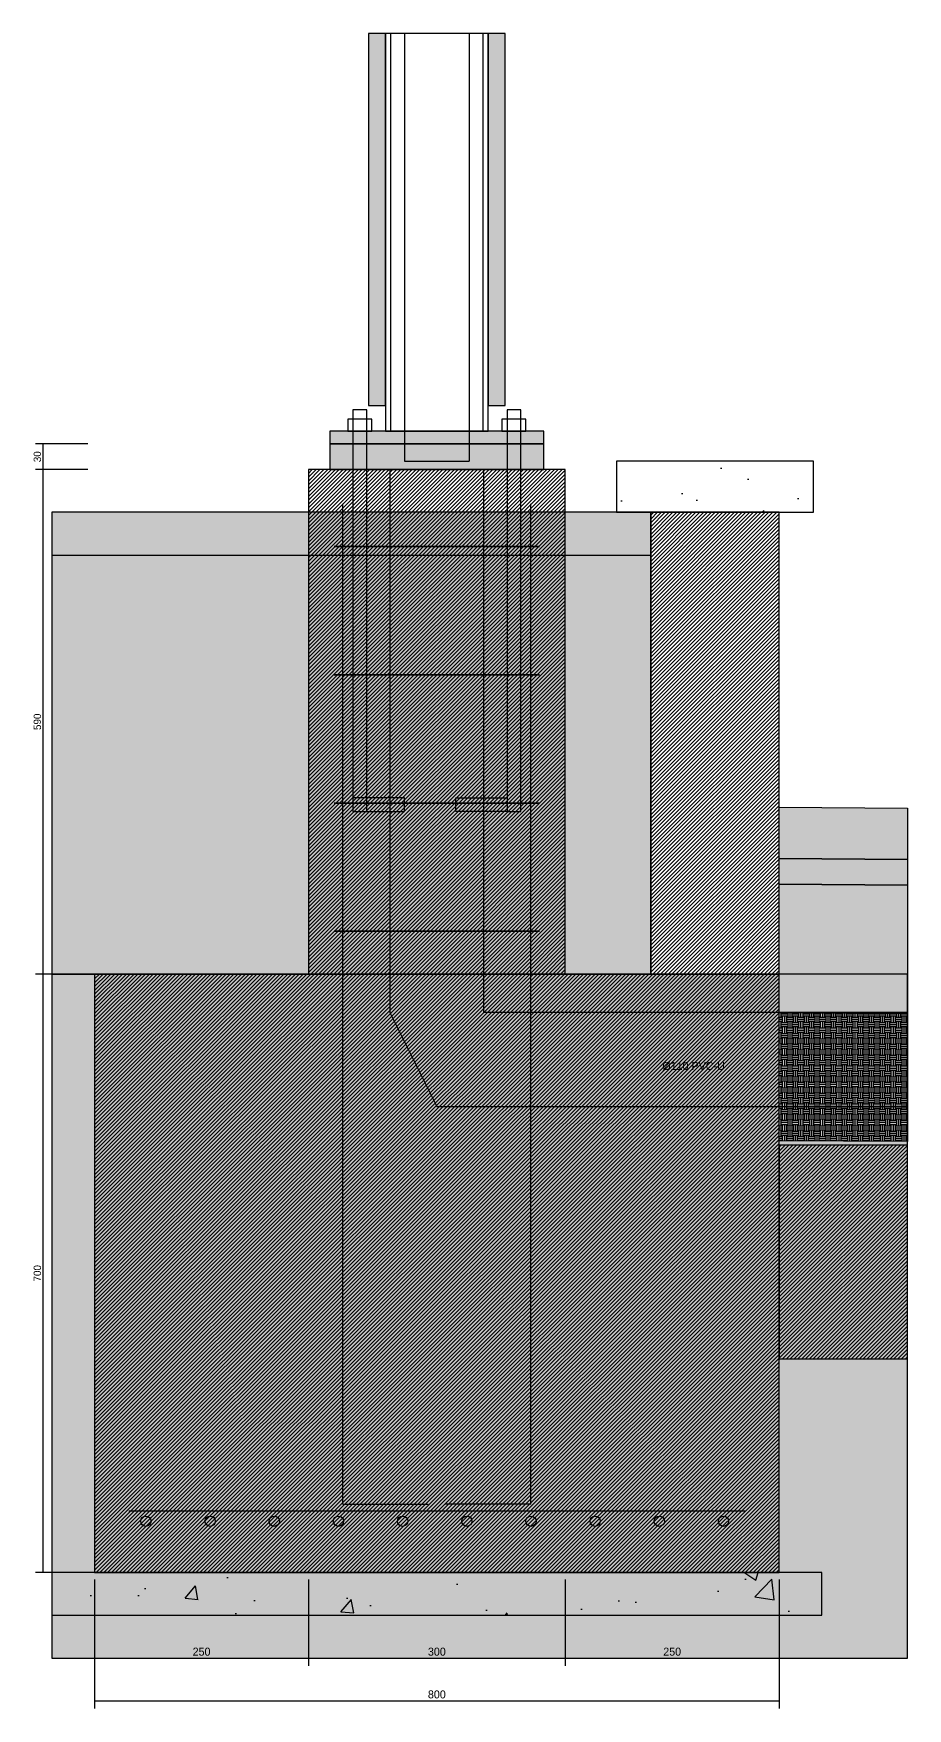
# Model space of a CAD drawing. Header units: millimetres. Extents: x -3750 to 66350, y -83500 to 3000.
# Drawn here: x 129 to 1150, y -61059 to -59100 of the extents above; entities that cross this region are included whole.
import ezdxf
from ezdxf.enums import TextEntityAlignment as Align

# ---------------------------------------------------------------- set-up
doc = ezdxf.new("R2010")
doc.units = ezdxf.units.MM
doc.linetypes.add('DASHED', pattern=[1.524, 1.27, -0.254])
for name, color, linetype in [('A-DIMS', 3, 'Continuous'), ('A-HATCH', 9, 'Continuous'), ('A-TEXT', 2, 'Continuous'), ('A-WALL', 7, 'Continuous')]:
    doc.layers.add(name, color=color, linetype=linetype)

msp = doc.modelspace()

# ---------------------------------------------------------------- hatches: boundary and pattern name
at = {"layer": 'A-HATCH'}
h = msp.add_hatch(dxfattribs=at)
h.set_pattern_fill('ANSI36')
h.paths.add_polyline_path([(520, -59535), (540, -59535), (540, -59100), (520, -59100)])
h = msp.add_hatch(dxfattribs=at)
h.set_pattern_fill('ANSI36')
h.paths.add_polyline_path([(660, -59535), (680, -59535), (680, -59100), (660, -59100)])
for color, points in [(253, [(475, -59580), (725, -59580), (725, -59565), (475, -59565)]), (8, [(475, -59610), (725, -59610), (725, -59580), (475, -59580)]), (8, [(150, -60200), (850, -60200), (850, -59660), (150, -59660)]), (253, [(1000, -60005), (1150, -60006), (1150, -60066), (1000, -60065)]), (8, [(1000, -60065), (1150, -60066), (1150, -60096), (1000, -60095)]), (8, [(1000, -60095), (1150, -60096), (1150, -60246), (1000, -60245)])]:
    msp.add_hatch(color=color, dxfattribs=at).paths.add_polyline_path(points)
h = msp.add_hatch(dxfattribs=at)
h.set_pattern_fill('ANSI31')
h.paths.add_polyline_path([(450, -60200), (750, -60200), (750, -59610), (450, -59610)])
h = msp.add_hatch(dxfattribs=at)
h.set_pattern_fill('AR-CONC')
h.paths.add_polyline_path([(810, -59660), (1040, -59660), (1040, -59600), (810, -59600)])
h = msp.add_hatch(dxfattribs=at)
h.set_pattern_fill('ANSI31')
h.paths.add_polyline_path([(850, -60200), (1000, -60200), (1000, -59660), (850, -59660)])
h = msp.add_hatch(dxfattribs=at)
h.set_pattern_fill('EARTH')
h.paths.add_polyline_path([(150, -61000), (1150, -61000), (1150, -60200), (150, -60200)])
h = msp.add_hatch(dxfattribs=at)
h.set_pattern_fill('ANSI31')
h.paths.add_polyline_path([(200, -60900), (1000, -60900), (1000, -60200), (200, -60200)])
h = msp.add_hatch(dxfattribs=at)
h.set_pattern_fill('EARTH')
h.paths.add_polyline_path([(1000, -60245), (1150, -60246), (1150, -60396), (1000, -60395)])
h = msp.add_hatch(dxfattribs=at)
h.set_pattern_fill('ANSI31')
h.paths.add_polyline_path([(1000, -60650), (1150, -60650), (1150, -60400), (1000, -60400)])
h = msp.add_hatch(dxfattribs=at)
h.set_pattern_fill('AR-CONC')
h.paths.add_polyline_path([(150, -60950), (1050, -60950), (1050, -60900), (150, -60900)])

# ---------------------------------------------------------------- linework, layer by layer
at = {"layer": 'A-DIMS'}
for p, q in [((192, -59580), (131, -59580)), ((140, -59610), (140, -59580)), ((192, -59610), (131, -59610)), ((192, -59610), (131, -59610)), ((140, -60200), (140, -59610)), ((192, -60200), (131, -60200)), ((192, -60200), (131, -60200)), ((140, -60900), (140, -60200)), ((192, -60900), (131, -60900)), ((200, -60908), (200, -61009)), ((200, -60908), (200, -61059)), ((450, -60908), (450, -61009)), ((450, -60908), (450, -61009)), ((750, -60908), (750, -61009)), ((750, -60908), (750, -61009)), ((1000, -60908), (1000, -61009)), ((1000, -60908), (1000, -61059)), ((200, -61000), (450, -61000)), ((450, -61000), (750, -61000)), ((750, -61000), (1000, -61000)), ((200, -61050), (1000, -61050))]:
    msp.add_line(p, q, dxfattribs=at)
at = {"layer": 'A-WALL'}
for p, q in [((490, -60820), (490, -59650)), ((710, -60820), (710, -59650)), ((490, -60820), (590, -60820)), ((710, -60820), (610, -60820)), ((240, -60828), (960, -60828))]:
    msp.add_line(p, q, dxfattribs=at)
for points in [[(520, -59535), (540, -59535), (540, -59100), (520, -59100)], [(540, -59565), (660, -59565), (660, -59100), (540, -59100)], [(546, -59565), (654, -59565), (654, -59100), (546, -59100)], [(660, -59535), (680, -59535), (680, -59100), (660, -59100)], [(496, -59565), (524, -59565), (524, -59551), (496, -59551)], [(502, -60010), (518, -60010), (518, -59540), (502, -59540)], [(676, -59565), (704, -59565), (704, -59551), (676, -59551)], [(682, -60010), (698, -60010), (698, -59540), (682, -59540)], [(475, -59580), (725, -59580), (725, -59565), (475, -59565)], [(475, -59610), (725, -59610), (725, -59580), (475, -59580)], [(450, -60200), (750, -60200), (750, -59610), (450, -59610)], [(545, -59610), (545, -60245), (600, -60355), (1150, -60355), (1150, -60245), (655, -60245), (655, -59610)], [(810, -59660), (1040, -59660), (1040, -59600), (810, -59600)], [(150, -60200), (850, -60200), (850, -59660), (150, -59660)], [(150, -59710), (850, -59710), (850, -59660), (150, -59660)], [(850, -60200), (1000, -60200), (1000, -59660), (850, -59660)], [(480, -59700), (720, -59700), (720, -59700), (480, -59700)], [(480, -59850), (720, -59850), (720, -59850), (480, -59850)], [(480, -60000), (720, -60000), (720, -60000), (480, -60000)], [(502, -60010), (562, -60010), (562, -59994), (502, -59994)], [(682, -60010), (622, -60010), (622, -59994), (682, -59994)], [(1000, -60005), (1150, -60006), (1150, -60066), (1000, -60065)], [(1000, -60065), (1150, -60066), (1150, -60096), (1000, -60095)], [(1000, -60095), (1150, -60096), (1150, -60246), (1000, -60245)], [(480, -60150), (720, -60150), (720, -60150), (480, -60150)], [(150, -61000), (1150, -61000), (1150, -60200), (150, -60200)], [(200, -60900), (1000, -60900), (1000, -60200), (200, -60200)], [(1000, -60245), (1150, -60246), (1150, -60396), (1000, -60395)], [(1000, -60650), (1150, -60650), (1150, -60400), (1000, -60400)], [(150, -60950), (1050, -60950), (1050, -60900), (150, -60900)]]:
    msp.add_lwpolyline(points, close=True, dxfattribs=at)
at = {"layer": 'A-WALL', "linetype": 'DASHED'}
msp.add_lwpolyline([(562, -59600), (638, -59600), (638, -59100), (562, -59100)], close=True, dxfattribs=at)
at = {"layer": 'A-WALL'}
msp.add_lwpolyline([(1000, -60005), (1150, -60006)], dxfattribs=at)
at = {"layer": 'A-WALL', "linetype": 'DASHED'}
msp.add_lwpolyline([(1000, -60245), (1150, -60246)], dxfattribs=at)
at = {"layer": 'A-WALL'}
for centre in [(260, -60840), (335, -60840), (410, -60840), (485, -60840), (560, -60840), (635, -60840), (710, -60840), (785, -60840), (860, -60840), (935, -60840)]:
    msp.add_circle(centre, 6, dxfattribs=at)

# ---------------------------------------------------------------- texts
at = {"layer": 'A-DIMS'}
for s, p in [('30', (140, -59595)), ('590', (140, -59905)), ('700', (140, -60550))]:
    msp.add_text(s, height=8.64, rotation=90, dxfattribs=at).set_placement(p, align=Align.BOTTOM_CENTER)
for s, p in [('250', (325, -61000)), ('300', (600, -61000)), ('250', (875, -61000)), ('800', (600, -61050))]:
    msp.add_text(s, height=9.36, dxfattribs=at).set_placement(p, align=Align.BOTTOM_CENTER)
at = {"layer": 'A-TEXT'}
msp.add_text('Ø110 PVC-U', height=9.36, dxfattribs=at).set_placement((900, -60315), align=Align.BOTTOM_CENTER)

doc.saveas('drawing.dxf')
